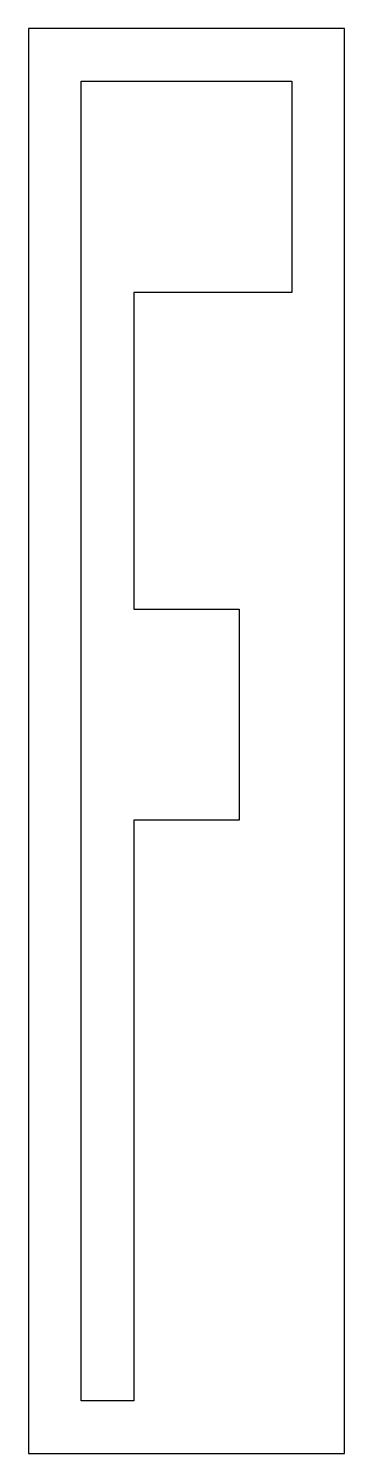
# Model space of a CAD drawing. Extents: x 0 to 24, y 0 to 108.
import ezdxf

# ---------------------------------------------------------------- set-up
doc = ezdxf.new("R2010")
doc.units = 0
doc.layers.add('CUT', color=7, linetype='Continuous')
doc.layers.add('OUTSIDE', color=1, linetype='Continuous')

msp = doc.modelspace()

# ---------------------------------------------------------------- linework, layer by layer
at = {"layer": 'CUT'}
msp.add_lwpolyline([(4, 104), (20, 104), (20, 88), (7.9975, 88), (7.9975, 64), (15.9925, 64), (15.9925, 48), (7.9975, 48), (7.9975, 4), (4, 4)], close=True, dxfattribs=at)
at = {"layer": 'OUTSIDE'}
msp.add_lwpolyline([(0, 0), (24, 0), (24, 108), (0, 108)], close=True, dxfattribs=at)

doc.saveas('drawing.dxf')
